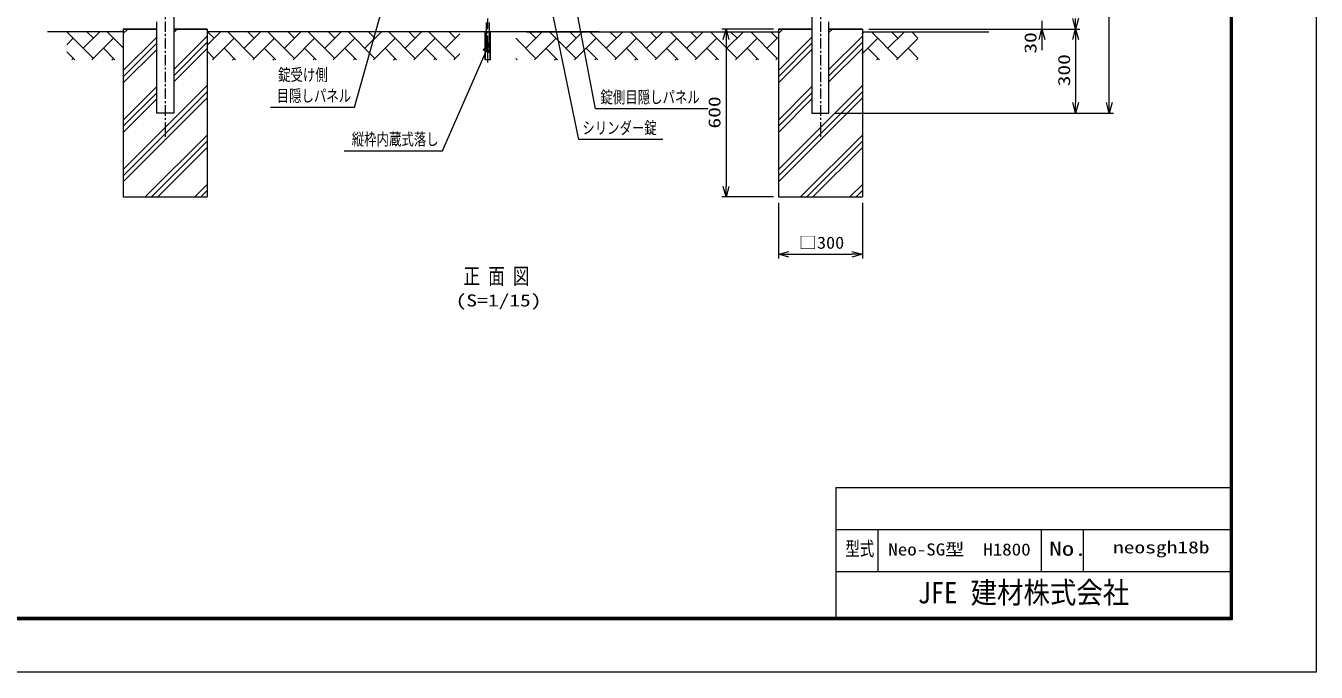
# Model space of a CAD drawing. Units: millimetres, scale not verified. Extents: x -4455 to 4455, y -3150 to 3150.
# Drawn here: x -154 to 4455, y -3150 to -839 of the extents above; entities that cross this region are included whole.
import ezdxf
from ezdxf.enums import TextEntityAlignment as Align

# ---------------------------------------------------------------- set-up
doc = ezdxf.new("R2010")
doc.units = ezdxf.units.MM
doc.header["$LTSCALE"] = 30
doc.linetypes.add('USER1', pattern=[2, 1.25, -0.25, 0.25, -0.25])
for name, color, linetype, lineweight in [('0-0_外形線', 7, 'Continuous', 9), ('0-1_軸線', 2, 'USER1', 18), ('0-2_0', 7, 'Continuous', 9), ('0-3_寸法線', 1, 'Continuous', 18), ('0-8_ハッチング', 8, 'Continuous', 18)]:
    doc.layers.add(name, color=color, linetype=linetype, lineweight=lineweight)
doc.layers.add('0-4_WAKU', color=7, linetype='Continuous')
doc.styles.add('ＭＳ ゴシック', font='')
doc.styles.get('ＭＳ ゴシック').set_extended_font_data('MS Gothic')

# ---------------------------------------------------------------- blocks, each defined once
blk = doc.blocks.new('_Open30')
at = {"layer": '0-2_0', "color": 2, "lineweight": 18}
blk.add_line((0, 0), (-30, 0), dxfattribs=at)
blk.add_lwpolyline([(-30, 8.04), (0, 0), (-30, -8.04)], dxfattribs=at)

msp = doc.modelspace()

# ---------------------------------------------------------------- linework, layer by layer
at = {"layer": '0-0_外形線'}
for p, q in [((374.74, -696.11), (374.74, -1151.11)), ((2654.24, -696.11), (2654.24, -1151.11)), ((314.24, -1151.11), (314.24, -825.61)), ((1490.49, -827.11), (1490.49, -929.11)), ((1502.49, -929.11), (1502.49, -827.11)), ((2714.74, -1151.11), (2714.74, -825.61)), ((194.49, -861.11), (-75.62, -861.11)), ((194.49, -851.11), (194.49, -1451.11)), ((374.74, -851.11), (494.44, -851.11)), ((1894.49, -861.11), (494.44, -861.11)), ((494.49, -851.11), (494.49, -1451.11)), ((1486.49, -961.11), (1486.49, -861.11)), ((1487.69, -961.11), (1487.69, -861.11)), ((1505.29, -961.11), (1505.29, -861.11)), ((1506.49, -961.11), (1506.49, -861.11)), ((1634.49, -861.11), (2534.54, -861.11)), ((2534.49, -851.11), (2534.49, -1451.11)), ((2714.74, -851.11), (2834.49, -851.11)), ((2834.44, -851.11), (2714.74, -851.11)), ((2834.44, -861.11), (3285.26, -861.11)), ((2834.49, -851.11), (2834.49, -1451.11)), ((1506.49, -961.11), (1486.49, -961.11)), ((1492.49, -931.11), (1490.49, -929.11)), ((1490.49, -929.11), (1502.49, -929.11)), ((1492.49, -931.11), (1500.49, -931.11)), ((1500.49, -931.11), (1502.49, -929.11)), ((374.74, -1151.11), (314.24, -1151.11)), ((2654.24, -1151.11), (2714.74, -1151.11)), ((194.49, -1451.11), (494.49, -1451.11)), ((2534.49, -1451.11), (2834.49, -1451.11))]:
    msp.add_line(p, q, dxfattribs=at)
for points in [[(314.24, -851.11), (194.49, -851.11), (314.24, -851.11)], [(494.44, -851.11), (374.74, -851.11), (494.49, -851.11)], [(2534.49, -851.11), (2654.24, -851.11), (2534.54, -851.11)]]:
    msp.add_lwpolyline(points, dxfattribs=at)
at = {"layer": '0-1_軸線'}
for p, q in [((344.49, 976.45), (344.49, -1247.05)), ((2684.49, 976.45), (2684.49, -1247.05)), ((1496.49, -971.03), (1496.49, -644.71))]:
    msp.add_line(p, q, dxfattribs=at)
at = {"layer": '0-2_0'}
for p, q in [((2739.89, -2490), (4147.5, -2490)), ((2739.89, -2490), (2739.89, -2955)), ((2739.89, -2640), (4147.5, -2640)), ((2889.89, -2640), (2889.89, -2790)), ((3472.5, -2640), (3472.5, -2790)), ((3622.5, -2640), (3622.5, -2790)), ((2739.89, -2790), (4147.5, -2790))]:
    msp.add_line(p, q, dxfattribs=at)
at = {"layer": '0-2_0', "color": 3, "lineweight": 18}
msp.add_lwpolyline([(-4455, 3150), (4455, 3150), (4455, -3150), (-4455, -3150)], close=True, dxfattribs=at)
at = {"layer": '0-2_0'}
for points in [[(-4155, 2962.5), (4155, 2962.5), (4155, -2962.5), (-4155, -2962.5)], [(-4153.13, 2960.62), (4153.13, 2960.62), (4153.13, -2960.62), (-4153.13, -2960.62)], [(-4151.25, 2958.75), (4151.25, 2958.75), (4151.25, -2958.75), (-4151.25, -2958.75)], [(-4149.38, 2956.87), (4149.38, 2956.87), (4149.38, -2956.87), (-4149.38, -2956.87)], [(-4147.5, 2955), (4147.5, 2955), (4147.5, -2955), (-4147.5, -2955)]]:
    msp.add_lwpolyline(points, close=True, dxfattribs=at)
at = {"layer": '0-3_寸法線', "color": 2}
for p, q in [((3715.71, -1113.61), (3715.71, 914.39)), ((3475.71, -821.11), (3475.71, -851.11)), ((2347.18, -888.61), (2347.18, -1413.61)), ((3475.71, -888.61), (3475.71, -926.11)), ((3595.71, -888.61), (3595.71, -1113.61)), ((2571.99, -1655.95), (2796.99, -1655.95))]:
    msp.add_line(p, q, dxfattribs=at)
at = {"layer": '0-3_寸法線'}
for p, q in [((2517.24, -851.11), (2332.18, -851.11)), ((2856.94, -851.11), (3610.71, -851.11)), ((2856.94, -851.11), (3610.71, -851.11)), ((2856.99, -851.11), (3490.71, -851.11)), ((2737.24, -1151.11), (3730.71, -1151.11)), ((2737.24, -1151.11), (3610.71, -1151.11)), ((2517.24, -1451.11), (2332.18, -1451.11)), ((2534.49, -1472.54), (2534.49, -1670.95)), ((2834.49, -1472.54), (2834.49, -1670.95))]:
    msp.add_line(p, q, dxfattribs=at)
at = {"layer": '0-3_寸法線', "color": 4}
for points in [[(719.89, -1130.69), (1020.05, -1130.69), (1386.9, 175.21)], [(2121.87, -1245.75), (1821.71, -1245.75), (1571.55, -35.76)], [(2281.89, -1135.79), (1881.33, -1135.79), (1683.77, -97.01)], [(983.71, -1286.25), (1334.07, -1286.25), (1503.61, -900)]]:
    msp.add_lwpolyline(points, dxfattribs=at)
at = {"layer": '0-8_ハッチング'}
for p, q in [((87.65, -955.78), (-7.02, -861.11)), ((51.73, -919.86), (110.48, -861.11)), ((87.65, -883.94), (64.83, -861.11)), ((192.4, -916.85), (136.67, -861.11)), ((194.49, -866.92), (210.3, -851.11)), ((374.74, -863.45), (387.08, -851.11)), ((492.4, -910.24), (541.53, -861.11)), ((518.7, -883.94), (495.88, -861.11)), ((662.39, -955.78), (567.72, -861.11)), ((626.47, -919.86), (685.21, -861.11)), ((662.39, -883.94), (639.56, -861.11)), ((806.07, -955.78), (711.4, -861.11)), ((770.15, -919.86), (828.9, -861.11)), ((806.07, -883.94), (783.25, -861.11)), ((949.76, -955.78), (855.09, -861.11)), ((913.84, -919.86), (972.58, -861.11)), ((949.76, -883.94), (926.93, -861.11)), ((1093.44, -955.78), (998.77, -861.11)), ((1057.52, -919.86), (1116.27, -861.11)), ((1093.44, -883.94), (1070.62, -861.11)), ((1237.12, -955.78), (1142.46, -861.11)), ((1201.2, -919.86), (1259.95, -861.11)), ((1237.12, -883.94), (1214.3, -861.11)), ((1380.81, -955.78), (1286.14, -861.11)), ((1344.89, -919.86), (1396.4, -868.35)), ((1380.81, -883.94), (1357.98, -861.11)), ((1632.26, -919.86), (1691, -861.11)), ((1668.18, -883.94), (1645.35, -861.11)), ((1811.86, -955.78), (1717.19, -861.11)), ((1775.94, -919.86), (1834.69, -861.11)), ((1811.86, -883.94), (1789.04, -861.11)), ((1955.55, -955.78), (1860.88, -861.11)), ((1919.62, -919.86), (1978.37, -861.11)), ((1955.55, -883.94), (1932.72, -861.11)), ((2099.23, -955.78), (2004.56, -861.11)), ((2063.31, -919.86), (2122.05, -861.11)), ((2099.23, -883.94), (2076.4, -861.11)), ((2242.91, -955.78), (2148.25, -861.11)), ((2206.99, -919.86), (2265.74, -861.11)), ((2242.91, -883.94), (2220.09, -861.11)), ((2386.6, -955.78), (2291.93, -861.11)), ((2350.68, -919.86), (2409.42, -861.11)), ((2386.6, -883.94), (2363.77, -861.11)), ((2530.28, -955.78), (2435.61, -861.11)), ((2530.28, -883.94), (2507.46, -861.11)), ((2534.49, -866.92), (2550.3, -851.11)), ((2714.74, -863.45), (2727.08, -851.11)), ((2832.4, -869.19), (2840.47, -861.11)), ((2961.33, -955.78), (2866.67, -861.11)), ((2925.41, -919.86), (2984.16, -861.11)), ((2961.33, -883.94), (2938.51, -861.11)), ((3032.4, -883.17), (3010.35, -861.11)), ((-7.6, -907.35), (15.81, -883.94)), ((82.32, -961.11), (159.49, -883.94)), ((164.83, -961.11), (123.57, -919.86)), ((194.49, -999.5), (314.24, -879.75)), ((194.49, -1021.6), (314.24, -901.85)), ((374.74, -996.03), (494.49, -876.28)), ((374.74, -1018.13), (494.49, -898.38)), ((374.74, -1040.22), (494.49, -920.47)), ((513.37, -961.11), (590.55, -883.94)), ((595.88, -961.11), (554.63, -919.86)), ((657.06, -961.11), (734.23, -883.94)), ((739.56, -961.11), (698.31, -919.86)), ((800.74, -961.11), (877.91, -883.94)), ((883.25, -961.11), (841.99, -919.86)), ((944.42, -961.11), (1021.6, -883.94)), ((1026.93, -961.11), (985.68, -919.86)), ((1088.11, -961.11), (1165.28, -883.94)), ((1170.62, -961.11), (1129.36, -919.86)), ((1231.79, -961.11), (1308.97, -883.94)), ((1314.3, -961.11), (1273.05, -919.86)), ((1668.18, -955.78), (1596.4, -884.01)), ((1662.84, -961.11), (1740.02, -883.94)), ((1745.35, -961.11), (1704.1, -919.86)), ((1806.53, -961.11), (1883.7, -883.94)), ((1889.04, -961.11), (1847.78, -919.86)), ((1950.21, -961.11), (2027.39, -883.94)), ((2032.72, -961.11), (1991.47, -919.86)), ((2093.9, -961.11), (2171.07, -883.94)), ((2176.4, -961.11), (2135.15, -919.86)), ((2237.58, -961.11), (2314.76, -883.94)), ((2320.09, -961.11), (2278.83, -919.86)), ((2381.26, -961.11), (2458.44, -883.94)), ((2463.77, -961.11), (2422.52, -919.86)), ((2494.36, -919.86), (2532.4, -881.82)), ((2534.49, -999.5), (2654.24, -879.75)), ((2534.49, -1021.6), (2654.24, -901.85)), ((2714.74, -996.03), (2834.49, -876.28)), ((2714.74, -1018.13), (2834.49, -898.38)), ((2714.74, -1040.22), (2834.49, -920.47)), ((2832.4, -941.03), (2889.49, -883.94)), ((2894.82, -961.11), (2853.57, -919.86)), ((2956, -961.11), (3032.4, -884.71)), ((3032.4, -955.01), (2997.25, -919.86)), ((21.14, -961.11), (-7.6, -932.37)), ((10.48, -961.11), (15.81, -955.78)), ((154.16, -961.11), (159.49, -955.78)), ((194.49, -1043.7), (314.24, -923.95)), ((518.7, -955.78), (492.4, -929.48)), ((585.21, -961.11), (590.55, -955.78)), ((728.9, -961.11), (734.23, -955.78)), ((872.58, -961.11), (877.91, -955.78)), ((1016.27, -961.11), (1021.6, -955.78)), ((1159.95, -961.11), (1165.28, -955.78)), ((1303.63, -961.11), (1308.97, -955.78)), ((1375.48, -961.11), (1396.4, -940.19)), ((1601.67, -961.11), (1596.4, -955.85)), ((1734.69, -961.11), (1740.02, -955.78)), ((1878.37, -961.11), (1883.7, -955.78)), ((2022.05, -961.11), (2027.39, -955.78)), ((2165.74, -961.11), (2171.07, -955.78)), ((2309.42, -961.11), (2314.76, -955.78)), ((2453.11, -961.11), (2458.44, -955.78)), ((2524.95, -961.11), (2532.4, -953.66)), ((2534.49, -1043.7), (2654.24, -923.95)), ((2884.16, -961.11), (2889.49, -955.78)), ((3027.84, -961.11), (3032.4, -956.56)), ((194.49, -1353.06), (494.49, -1053.06)), ((194.49, -1176.28), (314.24, -1056.53)), ((2534.49, -1353.06), (2834.49, -1053.06)), ((2534.49, -1176.28), (2654.24, -1056.53)), ((194.49, -1375.15), (494.49, -1075.15)), ((194.49, -1198.38), (314.24, -1078.63)), ((194.49, -1397.25), (494.49, -1097.25)), ((194.49, -1220.47), (314.24, -1100.72)), ((2534.49, -1375.15), (2834.49, -1075.15)), ((2534.49, -1198.38), (2654.24, -1078.63)), ((2534.49, -1397.25), (2834.49, -1097.25)), ((2534.49, -1220.47), (2654.24, -1100.72)), ((273.21, -1451.11), (494.49, -1229.83)), ((2613.21, -1451.11), (2834.49, -1229.83)), ((295.31, -1451.11), (494.49, -1251.93)), ((317.41, -1451.11), (494.49, -1274.03)), ((2635.31, -1451.11), (2834.49, -1251.93)), ((2657.41, -1451.11), (2834.49, -1274.03)), ((449.99, -1451.11), (494.49, -1406.61)), ((2789.99, -1451.11), (2834.49, -1406.61)), ((472.09, -1451.11), (494.49, -1428.71)), ((494.18, -1451.11), (494.49, -1450.8)), ((2812.09, -1451.11), (2834.49, -1428.71)), ((2834.18, -1451.11), (2834.49, -1450.8))]:
    msp.add_line(p, q, dxfattribs=at)

# ---------------------------------------------------------------- block references
at = {"layer": '0-3_寸法線', "xscale": 1.25, "yscale": 1.25}
for p, rotation in [((3595.71, -851.11), 270), ((2347.18, -851.11), 90), ((3475.71, -851.11), 90), ((3595.71, -851.11), 90), ((1504.63, -897.71), 65.99201), ((3595.71, -1151.11), 270), ((3715.71, -1151.11), 270), ((2347.18, -1451.11), 270), ((2534.49, -1655.95), 180)]:
    msp.add_blockref('_Open30', p, dxfattribs=dict(at, rotation=rotation))
msp.add_blockref('_Open30', (2834.49, -1655.95), dxfattribs=at)

# ---------------------------------------------------------------- texts
at = {"layer": '0-2_0', "style": 'ＭＳ ゴシック'}
for s, width, p in [('型式', 0.75, (2773.32, -2748.89)), ('No.', 1.3, (3501.7, -2748.89))]:
    msp.add_text(s, height=50.51, dxfattribs=dict(at, width=width)).set_placement(p, align=Align.BOTTOM_LEFT)
at = {"layer": '0-3_寸法線', "color": 3, "style": 'ＭＳ ゴシック', "width": 1.3}
for s, p in [('30', (3469.04, -939.05)), ('300', (3589.04, -1055.76)), ('600', (2340.5, -1206.67))]:
    msp.add_text(s, height=43.33, rotation=90, dxfattribs=at).set_placement(p, align=Align.BOTTOM_LEFT)
at = {"layer": '0-3_寸法線', "color": 3, "style": 'ＭＳ ゴシック'}
for s, width, p in [('錠受け側', 0.75, (747.55, -1049.02)), ('目隠しパネル', 0.75, (742.45, -1124.02)), ('錠側目隠しパネル', 0.75, (1898.83, -1129.11)), ('シリンダー錠', 0.75, (1834.11, -1239.07)), ('縦枠内蔵式落し', 0.75, (1010.57, -1279.57)), ('□300', 1.1, (2607.08, -1649.28))]:
    msp.add_text(s, height=43.33, dxfattribs=dict(at, width=width)).set_placement(p, align=Align.BOTTOM_LEFT)
at = {"layer": '0-4_WAKU', "style": 'ＭＳ ゴシック'}
for s, height, width, p in [('正 面 図', 57.62, 0.75, (1409.69, -1780.18)), ('(S=1/15)', 43.33, 1.3, (1381.52, -1855.7)), ('Neo-SG型\u3000H1800', 43.3, 1.15, (2926.74, -2745.83)), ('neosgh18b', 43.33, 1.3, (3729.27, -2738.33)), ('JFE 建材株式会社', 76.97, 0.9, (3031.87, -2927.02))]:
    msp.add_text(s, height=height, dxfattribs=dict(at, width=width)).set_placement(p, align=Align.BOTTOM_LEFT)

doc.saveas('drawing.dxf')
